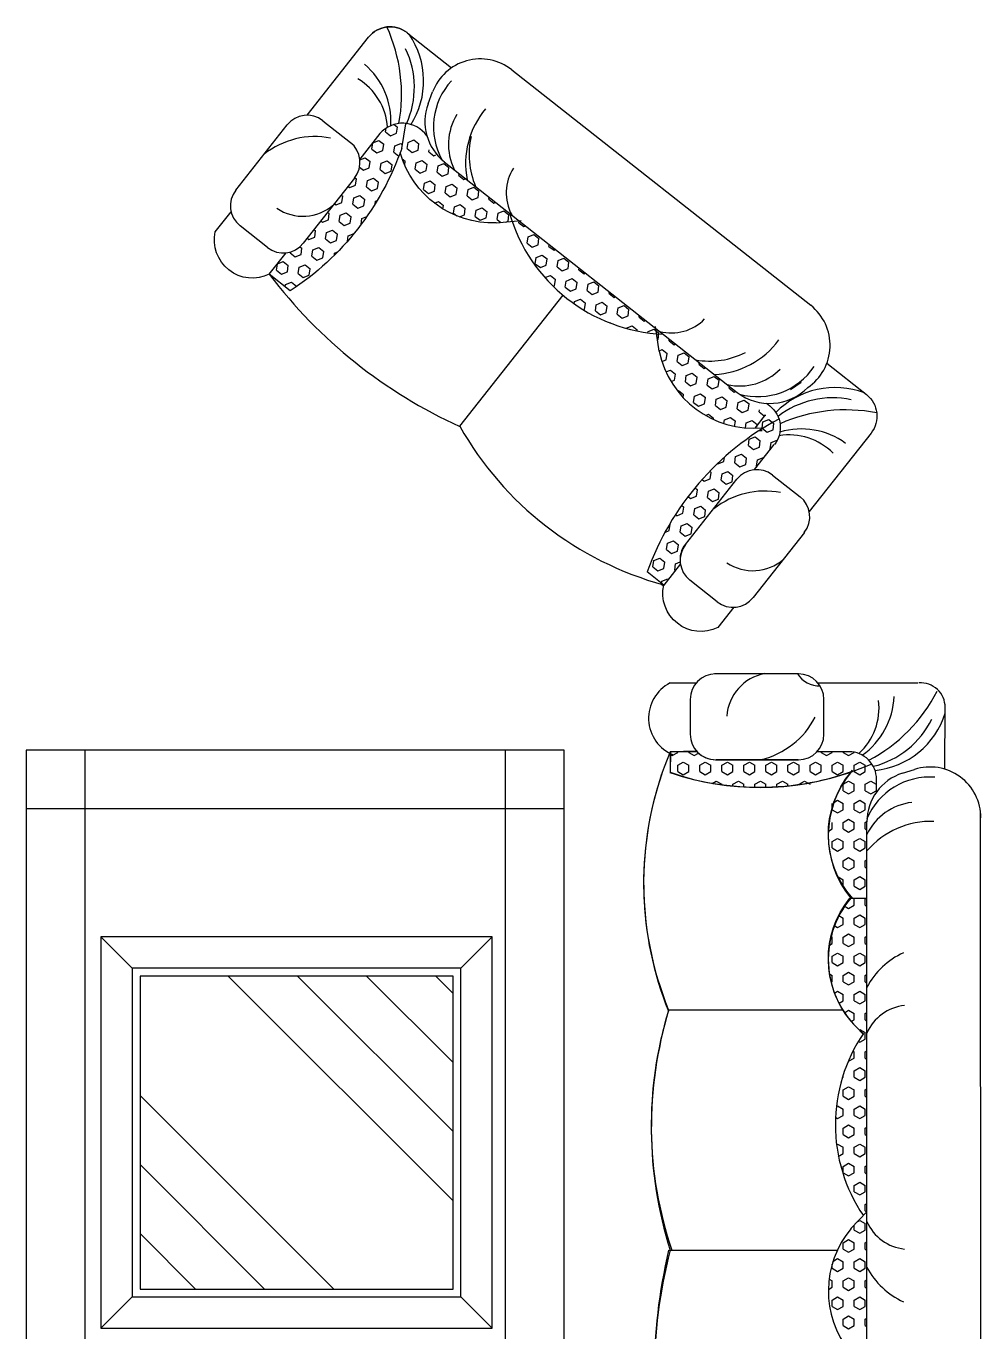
# Model space of a CAD drawing. Header units: inches. Extents: x 10.1 to 52.6, y 12.1 to 36.9.
# Drawn here: x 46.108 to 47.982, y 18.65 to 21.214 of the extents above; entities that cross this region are included whole.
import ezdxf

# ---------------------------------------------------------------- set-up
doc = ezdxf.new("R2010")
doc.units = ezdxf.units.IN
doc.header["$MEASUREMENT"] = 0
for name, color, linetype in [('02', 2, 'Continuous'), ('1', 1, 'Continuous'), ('4', 4, 'Continuous')]:
    doc.layers.add(name, color=color, linetype=linetype)

msp = doc.modelspace()

# ---------------------------------------------------------------- linework, layer by layer
at = {"layer": '02'}
for p, q in [((46.8306, 21.0209), (46.8371, 21.0157)), ((46.8454, 20.9737), (46.8536, 21.0222)), ((46.8139, 21.0064), (46.815, 21.0136)), ((46.8139, 21.0064), (46.8237, 20.9987)), ((46.8237, 20.9987), (46.8354, 21.0033)), ((46.8354, 21.0033), (46.8371, 21.0157)), ((46.7871, 20.9724), (46.7889, 20.9847)), ((46.7871, 20.9724), (46.7969, 20.9647)), ((46.789, 20.9848), (46.8005, 20.9894)), ((46.7969, 20.9647), (46.8086, 20.9693)), ((46.8005, 20.9894), (46.8103, 20.9817)), ((46.8086, 20.9693), (46.8103, 20.9817)), ((46.83, 20.9662), (46.8318, 20.9786)), ((46.8318, 20.9786), (46.8434, 20.9832)), ((46.8434, 20.9832), (46.8466, 20.9807)), ((46.856, 20.9733), (46.8578, 20.9856)), ((46.856, 20.9733), (46.8659, 20.9655)), ((46.8578, 20.9856), (46.8694, 20.9903)), ((46.8659, 20.9655), (46.8775, 20.9702)), ((46.8694, 20.9903), (46.8793, 20.9825)), ((46.8775, 20.9702), (46.8793, 20.9825)), ((46.8989, 20.9671), (46.8994, 20.9709)), ((46.7634, 20.9513), (46.7737, 20.9554)), ((46.7737, 20.9554), (46.7836, 20.9477)), ((46.7818, 20.9353), (46.7836, 20.9477)), ((46.8032, 20.9322), (46.805, 20.9446)), ((46.805, 20.9446), (46.8166, 20.9492)), ((46.8166, 20.9492), (46.8264, 20.9415)), ((46.83, 20.9662), (46.8398, 20.9585)), ((46.8462, 20.9534), (46.8525, 20.9485)), ((46.8513, 20.9407), (46.8525, 20.9485)), ((46.8721, 20.9331), (46.8739, 20.9454)), ((46.8739, 20.9454), (46.8855, 20.9501)), ((46.8855, 20.9501), (46.8953, 20.9423)), ((46.8989, 20.9671), (46.9087, 20.9593)), ((46.9087, 20.9593), (46.9123, 20.9608)), ((46.9167, 20.9392), (46.9283, 20.9439)), ((46.9283, 20.9439), (46.9382, 20.9361)), ((46.7627, 20.9366), (46.7702, 20.9307)), ((46.7702, 20.9307), (46.7818, 20.9353)), ((46.8032, 20.9322), (46.813, 20.9245)), ((46.813, 20.9245), (46.8246, 20.9291)), ((46.8246, 20.9291), (46.8264, 20.9415)), ((46.8721, 20.9331), (46.8819, 20.9253)), ((46.8819, 20.9253), (46.8935, 20.93)), ((46.8935, 20.93), (46.8953, 20.9423)), ((46.9149, 20.9269), (46.9167, 20.9392)), ((46.9149, 20.9269), (46.9248, 20.9191)), ((46.9248, 20.9191), (46.9364, 20.9238)), ((46.9364, 20.9238), (46.9382, 20.9361)), ((46.9578, 20.9207), (46.9584, 20.9245)), ((46.9578, 20.9207), (46.9676, 20.9129)), ((46.7401, 20.8992), (46.7434, 20.8967)), ((46.7434, 20.8967), (46.755, 20.9013)), ((46.7535, 20.9162), (46.7568, 20.9137)), ((46.755, 20.9013), (46.7568, 20.9137)), ((46.7764, 20.8982), (46.7782, 20.9106)), ((46.7764, 20.8982), (46.7862, 20.8905)), ((46.7782, 20.9106), (46.7898, 20.9152)), ((46.7862, 20.8905), (46.7978, 20.8951)), ((46.7898, 20.9152), (46.7996, 20.9075)), ((46.7978, 20.8951), (46.7996, 20.9075)), ((46.8881, 20.8928), (46.8899, 20.9052)), ((46.8881, 20.8928), (46.898, 20.8851)), ((46.8899, 20.9052), (46.9015, 20.9099)), ((46.9015, 20.9099), (46.9114, 20.9021)), ((46.9096, 20.8897), (46.9114, 20.9021)), ((46.931, 20.8866), (46.9328, 20.899)), ((46.9328, 20.899), (46.9444, 20.9036)), ((46.9444, 20.9036), (46.9542, 20.8959)), ((46.9524, 20.8835), (46.9542, 20.8959)), ((46.9676, 20.9129), (46.9712, 20.9143)), ((46.9739, 20.8804), (46.9756, 20.8928)), ((46.9756, 20.8928), (46.9873, 20.8974)), ((46.9873, 20.8974), (46.9971, 20.8897)), ((46.7166, 20.8627), (46.7282, 20.8673)), ((46.7267, 20.8822), (46.73, 20.8797)), ((46.7282, 20.8673), (46.73, 20.8797)), ((46.7496, 20.8642), (46.7514, 20.8766)), ((46.7514, 20.8766), (46.763, 20.8812)), ((46.763, 20.8812), (46.7728, 20.8735)), ((46.771, 20.8611), (46.7728, 20.8735)), ((46.7935, 20.865), (46.7942, 20.8704)), ((46.7942, 20.8704), (46.7976, 20.8717)), ((46.898, 20.8851), (46.9096, 20.8897)), ((46.9097, 20.8665), (46.9176, 20.8696)), ((46.9176, 20.8696), (46.9274, 20.8619)), ((46.931, 20.8866), (46.9408, 20.8789)), ((46.9408, 20.8789), (46.9524, 20.8835)), ((46.9739, 20.8804), (46.9837, 20.8727)), ((46.9837, 20.8727), (46.9953, 20.8773)), ((46.9953, 20.8773), (46.9971, 20.8897)), ((47.0167, 20.8742), (47.0173, 20.878)), ((47.0167, 20.8742), (47.0265, 20.8665)), ((47.0265, 20.8665), (47.0301, 20.8679)), ((46.7, 20.8482), (46.7032, 20.8457)), ((46.7014, 20.8333), (46.7032, 20.8457)), ((46.7134, 20.8652), (46.7166, 20.8627)), ((46.7228, 20.8302), (46.7246, 20.8426)), ((46.7246, 20.8426), (46.7362, 20.8472)), ((46.7362, 20.8472), (46.746, 20.8395)), ((46.7496, 20.8642), (46.7594, 20.8565)), ((46.7594, 20.8565), (46.771, 20.8611)), ((46.9264, 20.855), (46.9274, 20.8619)), ((46.9471, 20.8464), (46.9488, 20.8588)), ((46.9471, 20.8464), (46.9534, 20.8414)), ((46.9488, 20.8588), (46.9605, 20.8634)), ((46.9586, 20.8394), (46.9685, 20.8433)), ((46.9605, 20.8634), (46.9703, 20.8557)), ((46.9685, 20.8433), (46.9703, 20.8557)), ((46.9899, 20.8402), (46.9917, 20.8526)), ((46.9917, 20.8526), (47.0033, 20.8572)), ((47.0033, 20.8572), (47.0131, 20.8495)), ((47.0113, 20.8371), (47.0131, 20.8495)), ((47.0328, 20.834), (47.0346, 20.8464)), ((47.0346, 20.8464), (47.0462, 20.851)), ((47.0462, 20.851), (47.056, 20.8433)), ((47.0542, 20.8309), (47.056, 20.8433)), ((46.6866, 20.8312), (46.6898, 20.8287)), ((46.6898, 20.8287), (46.7014, 20.8333)), ((46.7228, 20.8302), (46.7326, 20.8224)), ((46.7326, 20.8224), (46.7442, 20.8271)), ((46.7442, 20.8271), (46.746, 20.8395)), ((46.7657, 20.8243), (46.7674, 20.8364)), ((46.7674, 20.8364), (46.7772, 20.8403)), ((46.9899, 20.8402), (46.9997, 20.8325)), ((46.9997, 20.8325), (47.0113, 20.8371)), ((47.031, 20.8275), (47.08, 20.832)), ((47.0328, 20.834), (47.04, 20.8283)), ((47.05, 20.8292), (47.0542, 20.8309)), ((47.0756, 20.8278), (47.0762, 20.8316)), ((47.0756, 20.8278), (47.0854, 20.8201)), ((47.0854, 20.8201), (47.089, 20.8215)), ((46.6598, 20.7972), (46.663, 20.7946)), ((46.663, 20.7946), (46.6746, 20.7993)), ((46.6732, 20.8142), (46.6764, 20.8116)), ((46.6746, 20.7993), (46.6764, 20.8116)), ((46.696, 20.7962), (46.6978, 20.8085)), ((46.696, 20.7962), (46.7058, 20.7884)), ((46.6978, 20.8085), (46.7094, 20.8132)), ((46.7058, 20.7884), (46.7174, 20.7931)), ((46.7094, 20.8132), (46.7192, 20.8054)), ((46.7174, 20.7931), (46.7192, 20.8054)), ((46.7391, 20.7916), (46.7406, 20.8023)), ((46.7406, 20.8023), (46.752, 20.8069)), ((47.0917, 20.7876), (47.0935, 20.8)), ((47.0935, 20.8), (47.1051, 20.8046)), ((47.1051, 20.8046), (47.1149, 20.7969)), ((47.1131, 20.7845), (47.1149, 20.7969)), ((46.6263, 20.7684), (46.6266, 20.7705)), ((46.6263, 20.7684), (46.6362, 20.7606)), ((46.6362, 20.7606), (46.6478, 20.7653)), ((46.6456, 20.7807), (46.6496, 20.7776)), ((46.6478, 20.7653), (46.6496, 20.7776)), ((46.6692, 20.7622), (46.671, 20.7745)), ((46.671, 20.7745), (46.6826, 20.7792)), ((46.6826, 20.7792), (46.6924, 20.7714)), ((46.6906, 20.7591), (46.6924, 20.7714)), ((46.7132, 20.7641), (46.7138, 20.7683)), ((46.7138, 20.7683), (46.7197, 20.7707)), ((47.0917, 20.7876), (47.1015, 20.7799)), ((47.1015, 20.7799), (47.1131, 20.7845)), ((47.1095, 20.7598), (47.1211, 20.7644)), ((47.1211, 20.7644), (47.131, 20.7567)), ((47.1345, 20.7814), (47.1351, 20.7852)), ((47.1345, 20.7814), (47.1444, 20.7737)), ((47.1444, 20.7737), (47.1479, 20.7751)), ((46.5995, 20.7344), (46.6013, 20.7466)), ((46.6014, 20.7468), (46.6129, 20.7514)), ((46.6129, 20.7514), (46.6228, 20.7436)), ((46.621, 20.7313), (46.6228, 20.7436)), ((46.6424, 20.7281), (46.6442, 20.7405)), ((46.6442, 20.7405), (46.6558, 20.7452)), ((46.6558, 20.7452), (46.6656, 20.7374)), ((46.6692, 20.7622), (46.679, 20.7544)), ((46.679, 20.7544), (46.6906, 20.7591)), ((47.1077, 20.7474), (47.1095, 20.7598)), ((47.1077, 20.7474), (47.1176, 20.7397)), ((47.1176, 20.7397), (47.1292, 20.7443)), ((47.1292, 20.7443), (47.131, 20.7567)), ((47.1506, 20.7412), (47.1524, 20.7536)), ((47.1506, 20.7412), (47.1604, 20.7335)), ((47.1524, 20.7536), (47.164, 20.7582)), ((47.164, 20.7582), (47.1738, 20.7505)), ((47.172, 20.7381), (47.1738, 20.7505)), ((47.1934, 20.735), (47.194, 20.7388)), ((46.6267, 20.6941), (46.5855, 20.7266)), ((46.5995, 20.7344), (46.6094, 20.7266)), ((46.6094, 20.7266), (46.621, 20.7313)), ((46.6424, 20.7281), (46.6522, 20.7204)), ((46.6522, 20.7204), (46.6638, 20.725)), ((46.6638, 20.725), (46.6656, 20.7374)), ((47.1267, 20.72), (47.1372, 20.7242)), ((47.1372, 20.7242), (47.147, 20.7164)), ((47.1452, 20.7041), (47.147, 20.7164)), ((47.1604, 20.7335), (47.172, 20.7381)), ((47.1666, 20.701), (47.1684, 20.7133)), ((47.1684, 20.7133), (47.18, 20.718)), ((47.18, 20.718), (47.1899, 20.7102)), ((47.1934, 20.735), (47.2033, 20.7273)), ((47.1982, 20.7313), (47.2002, 20.7339)), ((47.2033, 20.7273), (47.2068, 20.7287)), ((46.6167, 20.702), (46.6174, 20.7065)), ((46.6174, 20.7065), (46.629, 20.7111)), ((46.629, 20.7111), (46.6388, 20.7034)), ((46.6386, 20.7021), (46.6388, 20.7034)), ((47.1427, 20.7031), (47.1452, 20.7041)), ((47.1666, 20.701), (47.1765, 20.6932)), ((47.1765, 20.6932), (47.1881, 20.6979)), ((47.1881, 20.6979), (47.1899, 20.7102)), ((47.2095, 20.6948), (47.2113, 20.7071)), ((47.2095, 20.6948), (47.2193, 20.687)), ((47.2113, 20.7071), (47.2229, 20.7118)), ((47.2193, 20.687), (47.2309, 20.6917)), ((47.2229, 20.7118), (47.2327, 20.704)), ((47.2309, 20.6917), (47.2327, 20.704)), ((47.2524, 20.6886), (47.2529, 20.6924)), ((47.2524, 20.6886), (47.2622, 20.6808)), ((47.1839, 20.6688), (47.1845, 20.6731)), ((47.1845, 20.6731), (47.1961, 20.6778)), ((47.1961, 20.6778), (47.2059, 20.67)), ((47.2041, 20.6577), (47.2059, 20.67)), ((47.2256, 20.6546), (47.2273, 20.6669)), ((47.2273, 20.6669), (47.239, 20.6716)), ((47.239, 20.6716), (47.2488, 20.6638)), ((47.247, 20.6515), (47.2488, 20.6638)), ((47.2622, 20.6808), (47.2657, 20.6823)), ((47.2702, 20.6607), (47.2818, 20.6654)), ((47.2818, 20.6654), (47.2916, 20.6576)), ((47.2021, 20.6568), (47.2041, 20.6577)), ((47.2256, 20.6546), (47.2354, 20.6468)), ((47.2354, 20.6468), (47.247, 20.6515)), ((47.2684, 20.6484), (47.2702, 20.6607)), ((47.2684, 20.6484), (47.2782, 20.6406)), ((47.2782, 20.6406), (47.2898, 20.6453)), ((47.2898, 20.6453), (47.2916, 20.6576)), ((47.3113, 20.6422), (47.3118, 20.646)), ((47.3113, 20.6422), (47.3211, 20.6344)), ((47.3211, 20.6344), (47.3247, 20.6358)), ((47.2542, 20.631), (47.255, 20.6314)), ((47.255, 20.6314), (47.2565, 20.6302)), ((47.2862, 20.6204), (47.2863, 20.6205)), ((47.2863, 20.6205), (47.2979, 20.6252)), ((47.2979, 20.6252), (47.3077, 20.6174)), ((47.3074, 20.6154), (47.3077, 20.6174)), ((47.3287, 20.6117), (47.3291, 20.6143)), ((47.3291, 20.6143), (47.3407, 20.6189)), ((47.3407, 20.6189), (47.3451, 20.6155)), ((47.3509, 20.5754), (47.3439, 20.6241)), ((47.3451, 20.6155), (47.3505, 20.6112)), ((47.3488, 20.5988), (47.3505, 20.6112)), ((47.3476, 20.5984), (47.3488, 20.5988)), ((47.3702, 20.5957), (47.3707, 20.5995)), ((47.3702, 20.5957), (47.38, 20.588)), ((47.38, 20.588), (47.3836, 20.5894)), ((47.3508, 20.5763), (47.3568, 20.5787)), ((47.3568, 20.5787), (47.3666, 20.571)), ((47.3648, 20.5586), (47.3666, 20.571)), ((47.3862, 20.5555), (47.388, 20.5679)), ((47.388, 20.5679), (47.3996, 20.5725)), ((47.3996, 20.5725), (47.4095, 20.5648)), ((47.4077, 20.5524), (47.4095, 20.5648)), ((47.3563, 20.5552), (47.3648, 20.5586)), ((47.3641, 20.5351), (47.3728, 20.5385)), ((47.3728, 20.5385), (47.3827, 20.5308)), ((47.3862, 20.5555), (47.3961, 20.5478)), ((47.3961, 20.5478), (47.4077, 20.5524)), ((47.4291, 20.5493), (47.4296, 20.5531)), ((47.4291, 20.5493), (47.4389, 20.5416)), ((47.4389, 20.5416), (47.4425, 20.543)), ((47.68, 20.5518), (47.7577, 20.4905)), ((47.3743, 20.5158), (47.3809, 20.5184)), ((47.3809, 20.5184), (47.3827, 20.5308)), ((47.4023, 20.5153), (47.4041, 20.5277)), ((47.4023, 20.5153), (47.4121, 20.5076)), ((47.4041, 20.5277), (47.4157, 20.5323)), ((47.4121, 20.5076), (47.4237, 20.5122)), ((47.4157, 20.5323), (47.4255, 20.5246)), ((47.4237, 20.5122), (47.4255, 20.5246)), ((47.4451, 20.5091), (47.4469, 20.5215)), ((47.4451, 20.5091), (47.455, 20.5014)), ((47.4469, 20.5215), (47.4585, 20.5261)), ((47.4585, 20.5261), (47.4684, 20.5184)), ((47.4666, 20.506), (47.4684, 20.5184)), ((47.3869, 20.4975), (47.3889, 20.4983)), ((47.3889, 20.4983), (47.3987, 20.4906)), ((47.3979, 20.4847), (47.3987, 20.4906)), ((47.4183, 20.4751), (47.4201, 20.4875)), ((47.4201, 20.4875), (47.4317, 20.4921)), ((47.4317, 20.4921), (47.4416, 20.4844)), ((47.4398, 20.472), (47.4416, 20.4844)), ((47.455, 20.5014), (47.4666, 20.506)), ((47.463, 20.4813), (47.4746, 20.4859)), ((47.4746, 20.4859), (47.4844, 20.4782)), ((47.488, 20.5029), (47.4886, 20.5067)), ((47.488, 20.5029), (47.4978, 20.4952)), ((47.4978, 20.4952), (47.5014, 20.4966)), ((47.4183, 20.4751), (47.4282, 20.4674)), ((47.4282, 20.4674), (47.4398, 20.472)), ((47.4612, 20.4689), (47.463, 20.4813)), ((47.4612, 20.4689), (47.471, 20.4612)), ((47.471, 20.4612), (47.4826, 20.4658)), ((47.4826, 20.4658), (47.4844, 20.4782)), ((47.5041, 20.4627), (47.5058, 20.4751)), ((47.5041, 20.4627), (47.5139, 20.455)), ((47.5058, 20.4751), (47.5175, 20.4797)), ((47.5139, 20.455), (47.5255, 20.4596)), ((47.5175, 20.4797), (47.5273, 20.472)), ((47.5255, 20.4596), (47.5273, 20.472)), ((47.5469, 20.4565), (47.5475, 20.4603)), ((47.5469, 20.4565), (47.5567, 20.4488)), ((47.5615, 20.4733), (47.5681, 20.468)), ((47.442, 20.4496), (47.4478, 20.4519)), ((47.4478, 20.4519), (47.4576, 20.4442)), ((47.4573, 20.4417), (47.4576, 20.4442)), ((47.478, 20.4335), (47.479, 20.4411)), ((47.479, 20.4411), (47.4907, 20.4457)), ((47.4907, 20.4457), (47.5005, 20.438)), ((47.499, 20.428), (47.5005, 20.438)), ((47.5205, 20.4249), (47.5219, 20.4348)), ((47.5219, 20.4348), (47.5335, 20.4395)), ((47.5335, 20.4395), (47.5433, 20.4317)), ((47.539, 20.4242), (47.5598, 20.4506)), ((47.543, 20.4292), (47.5433, 20.4317)), ((47.5528, 20.4243), (47.5546, 20.4366)), ((47.5546, 20.4366), (47.5662, 20.4413)), ((47.5567, 20.4488), (47.5592, 20.4497)), ((47.5592, 20.4497), (47.5603, 20.4502)), ((47.5662, 20.4413), (47.5735, 20.4356)), ((47.5735, 20.4356), (47.5761, 20.4335)), ((47.5743, 20.4212), (47.5761, 20.4335)), ((47.5278, 20.4026), (47.5394, 20.4072)), ((47.5394, 20.4072), (47.5493, 20.3995)), ((47.5425, 20.4263), (47.543, 20.4292)), ((47.548, 20.4201), (47.553, 20.42)), ((47.5528, 20.4243), (47.5536, 20.4237)), ((47.5536, 20.4237), (47.5627, 20.4165)), ((47.5627, 20.4165), (47.5743, 20.4212)), ((47.526, 20.3902), (47.5278, 20.4026)), ((47.526, 20.3902), (47.5359, 20.3825)), ((47.5359, 20.3825), (47.5475, 20.3871)), ((47.5475, 20.3871), (47.5493, 20.3995)), ((47.5689, 20.384), (47.5707, 20.3964)), ((47.5689, 20.384), (47.57, 20.3832)), ((47.5707, 20.3964), (47.5823, 20.401)), ((47.5823, 20.401), (47.5826, 20.4008)), ((47.4655, 20.3552), (47.4662, 20.3547)), ((47.4662, 20.3547), (47.4778, 20.3593)), ((47.4778, 20.3593), (47.479, 20.3677)), ((47.4992, 20.3562), (47.501, 20.3686)), ((47.4992, 20.3562), (47.5091, 20.3485)), ((47.501, 20.3686), (47.5126, 20.3732)), ((47.5126, 20.3732), (47.5225, 20.3655)), ((47.5207, 20.3531), (47.5225, 20.3655)), ((47.5421, 20.35), (47.5439, 20.3624)), ((47.5439, 20.3624), (47.5555, 20.367)), ((47.5555, 20.367), (47.5566, 20.3662)), ((47.4501, 20.3398), (47.4528, 20.3377)), ((47.451, 20.3253), (47.4528, 20.3377)), ((47.4724, 20.3222), (47.4742, 20.3346)), ((47.4742, 20.3346), (47.4858, 20.3392)), ((47.4858, 20.3392), (47.4957, 20.3315)), ((47.4939, 20.3191), (47.4957, 20.3315)), ((47.5091, 20.3485), (47.5207, 20.3531)), ((47.5421, 20.35), (47.5432, 20.3492)), ((47.4212, 20.3075), (47.426, 20.3037)), ((47.4242, 20.2913), (47.426, 20.3037)), ((47.4353, 20.3239), (47.4394, 20.3207)), ((47.4394, 20.3207), (47.451, 20.3253)), ((47.4474, 20.3006), (47.459, 20.3052)), ((47.459, 20.3052), (47.4689, 20.2975)), ((47.4724, 20.3222), (47.4823, 20.3145)), ((47.4823, 20.3145), (47.4939, 20.3191)), ((47.4077, 20.2905), (47.4126, 20.2867)), ((47.4126, 20.2867), (47.4242, 20.2913)), ((47.4457, 20.2882), (47.4474, 20.3006)), ((47.4457, 20.2882), (47.4555, 20.2805)), ((47.4555, 20.2805), (47.4671, 20.2851)), ((47.4671, 20.2851), (47.4689, 20.2975)), ((47.3828, 20.255), (47.3858, 20.2527)), ((47.3858, 20.2527), (47.3974, 20.2573)), ((47.3949, 20.273), (47.3992, 20.2697)), ((47.3974, 20.2573), (47.3992, 20.2697)), ((47.4189, 20.2542), (47.4206, 20.2666)), ((47.4189, 20.2542), (47.4287, 20.2465)), ((47.4206, 20.2666), (47.4323, 20.2712)), ((47.4323, 20.2712), (47.4421, 20.2635)), ((47.4403, 20.2511), (47.4421, 20.2635)), ((47.3706, 20.2233), (47.3724, 20.2357)), ((47.3714, 20.2365), (47.3724, 20.2357)), ((47.3921, 20.2202), (47.3938, 20.2325)), ((47.3938, 20.2325), (47.4055, 20.2372)), ((47.4055, 20.2372), (47.4153, 20.2294)), ((47.4135, 20.2171), (47.4153, 20.2294)), ((47.4287, 20.2465), (47.4403, 20.2511)), ((47.362, 20.2198), (47.3706, 20.2233)), ((47.367, 20.1985), (47.3787, 20.2032)), ((47.3787, 20.2032), (47.3885, 20.1954)), ((47.3921, 20.2202), (47.4019, 20.2124)), ((47.4019, 20.2124), (47.4135, 20.2171)), ((47.3653, 20.1862), (47.367, 20.1985)), ((47.3653, 20.1862), (47.3751, 20.1784)), ((47.3751, 20.1784), (47.3867, 20.1831)), ((47.3867, 20.1831), (47.3885, 20.1954)), ((47.3385, 20.1522), (47.3402, 20.1645)), ((47.3385, 20.1522), (47.3483, 20.1444)), ((47.3402, 20.1645), (47.3519, 20.1692)), ((47.3483, 20.1444), (47.3599, 20.1491)), ((47.3519, 20.1692), (47.3617, 20.1614)), ((47.3599, 20.1491), (47.3617, 20.1614)), ((47.3813, 20.146), (47.3831, 20.1583)), ((47.3831, 20.1583), (47.3921, 20.1619)), ((47.3599, 20.1165), (47.3273, 20.1422)), ((47.3557, 20.1198), (47.3563, 20.1243)), ((47.3563, 20.1243), (47.3679, 20.1289)), ((47.3679, 20.1289), (47.369, 20.1281)), ((47.3813, 20.146), (47.3824, 20.1451)), ((47.3595, 20.1144, 0.3429), (47.3552, 20.1178, 0.3429)), ((47.4241, 19.7905), (47.3728, 19.7892)), ((47.3728, 19.7892), (47.3725, 19.7489)), ((47.4252, 19.7892), (47.3725, 19.7892)), ((47.3725, 19.7892), (47.3725, 19.7477)), ((47.3725, 19.7839), (47.3764, 19.7816)), ((47.3764, 19.7816), (47.3872, 19.7878)), ((47.3872, 19.7878), (47.3872, 19.7892)), ((47.3872, 19.7628), (47.3981, 19.7691)), ((47.3981, 19.7691), (47.4089, 19.7628)), ((47.4089, 19.7878), (47.4089, 19.7892)), ((47.4089, 19.7878), (47.4197, 19.7816)), ((47.4197, 19.7816), (47.4281, 19.7864)), ((47.4305, 19.7628), (47.4414, 19.7691)), ((47.4414, 19.7691), (47.4522, 19.7628)), ((47.4617, 19.7735), (47.6243, 19.7735)), ((47.4738, 19.7628), (47.4847, 19.7691)), ((47.4847, 19.7691), (47.4955, 19.7628)), ((47.5171, 19.7628), (47.528, 19.7691)), ((47.528, 19.7691), (47.5388, 19.7628)), ((47.5604, 19.7628), (47.5713, 19.7691)), ((47.5713, 19.7691), (47.5821, 19.7628)), ((47.6037, 19.7628), (47.6146, 19.7691)), ((47.6146, 19.7691), (47.6254, 19.7628)), ((47.647, 19.7628), (47.6579, 19.7691)), ((47.6579, 19.7691), (47.6687, 19.7628)), ((47.6687, 19.7878), (47.6687, 19.7892)), ((47.6687, 19.7878), (47.6795, 19.7816)), ((47.6795, 19.7816), (47.6903, 19.7878)), ((47.6903, 19.7878), (47.6903, 19.7892)), ((47.6903, 19.7628), (47.7012, 19.7691)), ((47.7012, 19.7691), (47.712, 19.7628)), ((47.712, 19.7878), (47.712, 19.7892)), ((47.712, 19.7878), (47.7228, 19.7816)), ((47.7228, 19.7816), (47.7336, 19.7878)), ((47.7336, 19.7878), (47.7336, 19.7883)), ((47.7336, 19.7628), (47.7445, 19.7691)), ((47.7445, 19.7691), (47.7553, 19.7628)), ((47.3872, 19.7503), (47.3872, 19.7628)), ((47.3872, 19.7503), (47.3981, 19.7441)), ((47.3981, 19.7441), (47.4089, 19.7503)), ((47.4089, 19.7503), (47.4089, 19.7628)), ((47.4305, 19.7503), (47.4305, 19.7628)), ((47.4305, 19.7503), (47.4414, 19.7441)), ((47.4414, 19.7441), (47.4522, 19.7503)), ((47.4522, 19.7503), (47.4522, 19.7628)), ((47.4738, 19.7503), (47.4738, 19.7628)), ((47.4738, 19.7503), (47.4847, 19.7441)), ((47.4847, 19.7441), (47.4955, 19.7503)), ((47.4955, 19.7503), (47.4955, 19.7628)), ((47.5171, 19.7503), (47.5171, 19.7628)), ((47.5171, 19.7503), (47.528, 19.7441)), ((47.528, 19.7441), (47.5388, 19.7503)), ((47.5388, 19.7503), (47.5388, 19.7628)), ((47.5604, 19.7503), (47.5604, 19.7628)), ((47.5604, 19.7503), (47.5713, 19.7441)), ((47.5713, 19.7441), (47.5821, 19.7503)), ((47.5821, 19.7503), (47.5821, 19.7628)), ((47.6037, 19.7503), (47.6037, 19.7628)), ((47.6037, 19.7503), (47.6146, 19.7441)), ((47.6146, 19.7441), (47.6254, 19.7503)), ((47.6254, 19.7503), (47.6254, 19.7628)), ((47.647, 19.7503), (47.647, 19.7628)), ((47.647, 19.7503), (47.6579, 19.7441)), ((47.6579, 19.7441), (47.6687, 19.7503)), ((47.6687, 19.7503), (47.6687, 19.7628)), ((47.6903, 19.7503), (47.6903, 19.7628)), ((47.6903, 19.7503), (47.7012, 19.7441)), ((47.7012, 19.7441), (47.712, 19.7503)), ((47.712, 19.7503), (47.712, 19.7628)), ((47.7274, 19.749), (47.7304, 19.7531)), ((47.7336, 19.7503), (47.7336, 19.7628)), ((47.7336, 19.7503), (47.7445, 19.7441)), ((47.7445, 19.7441), (47.7553, 19.7503)), ((47.7553, 19.7503), (47.7553, 19.7628)), ((47.4549, 19.7269), (47.463, 19.7316)), ((47.463, 19.7316), (47.4738, 19.7253)), ((47.4738, 19.724), (47.4738, 19.7253)), ((47.4955, 19.7253), (47.5063, 19.7316)), ((47.4955, 19.7215), (47.4955, 19.7253)), ((47.5063, 19.7316), (47.5171, 19.7253)), ((47.5171, 19.7199), (47.5171, 19.7253)), ((47.5388, 19.7253), (47.5496, 19.7316)), ((47.5388, 19.7191), (47.5388, 19.7253)), ((47.5496, 19.7316), (47.5604, 19.7253)), ((47.5604, 19.7192), (47.5604, 19.7253)), ((47.5821, 19.7253), (47.5929, 19.7316)), ((47.5821, 19.7201), (47.5821, 19.7253)), ((47.5929, 19.7316), (47.6037, 19.7253)), ((47.6037, 19.7218), (47.6037, 19.7253)), ((47.6254, 19.7253), (47.6362, 19.7316)), ((47.6254, 19.7245), (47.6254, 19.7253)), ((47.6362, 19.7316), (47.6435, 19.7274)), ((47.6435, 19.7274), (47.647, 19.7253)), ((47.712, 19.7253), (47.7228, 19.7316)), ((47.712, 19.7128), (47.712, 19.7253)), ((47.7228, 19.7316), (47.7336, 19.7253)), ((47.7336, 19.7128), (47.7336, 19.7253)), ((47.7553, 19.7253), (47.7661, 19.7316)), ((47.7553, 19.7128), (47.7553, 19.7253)), ((47.7661, 19.7316), (47.7769, 19.7253)), ((47.6903, 19.6753), (47.6903, 19.6878)), ((47.6936, 19.6897), (47.7012, 19.6941)), ((47.7012, 19.6941), (47.712, 19.6878)), ((47.712, 19.7128), (47.7228, 19.7066)), ((47.712, 19.6753), (47.712, 19.6878)), ((47.7228, 19.7066), (47.7336, 19.7128)), ((47.7336, 19.6878), (47.7445, 19.6941)), ((47.7336, 19.6753), (47.7336, 19.6878)), ((47.7445, 19.6941), (47.7553, 19.6878)), ((47.7553, 19.7128), (47.7661, 19.7066)), ((47.7553, 19.6753), (47.7553, 19.6878)), ((47.7661, 19.7066), (47.7769, 19.7128)), ((47.6903, 19.6753), (47.7012, 19.6691)), ((47.7012, 19.6691), (47.712, 19.6753)), ((47.7336, 19.6753), (47.7445, 19.6691)), ((47.7445, 19.6691), (47.7553, 19.6753)), ((47.6831, 19.6336), (47.6903, 19.6378)), ((47.6903, 19.6378), (47.6903, 19.6503)), ((47.712, 19.6503), (47.7228, 19.6566)), ((47.712, 19.6378), (47.712, 19.6503)), ((47.712, 19.6378), (47.7228, 19.6316)), ((47.7228, 19.6566), (47.7336, 19.6503)), ((47.7228, 19.6316), (47.7336, 19.6378)), ((47.7336, 19.6378), (47.7336, 19.6503)), ((47.7553, 19.6503), (47.7586, 19.6523)), ((47.7553, 19.6378), (47.7553, 19.6503)), ((47.7553, 19.6378), (47.7586, 19.6359)), ((47.7586, 18.4522), (47.7586, 19.6518)), ((47.6903, 19.6128), (47.7012, 19.6191)), ((47.6903, 19.6003), (47.6903, 19.6128)), ((47.7012, 19.6191), (47.712, 19.6128)), ((47.712, 19.6003), (47.712, 19.6128)), ((47.7336, 19.6128), (47.7445, 19.6191)), ((47.7336, 19.6003), (47.7336, 19.6128)), ((47.7445, 19.6191), (47.7553, 19.6128)), ((47.7553, 19.6003), (47.7553, 19.6128)), ((47.6903, 19.6003), (47.7012, 19.5941)), ((47.7012, 19.5941), (47.712, 19.6003)), ((47.7336, 19.6003), (47.7445, 19.5941)), ((47.7445, 19.5941), (47.7553, 19.6003)), ((47.6903, 19.5744), (47.6903, 19.5753)), ((47.712, 19.5753), (47.7228, 19.5816)), ((47.712, 19.5628), (47.712, 19.5753)), ((47.712, 19.5628), (47.7228, 19.5566)), ((47.7228, 19.5816), (47.7336, 19.5753)), ((47.7228, 19.5566), (47.7336, 19.5628)), ((47.7336, 19.5628), (47.7336, 19.5753)), ((47.7553, 19.5753), (47.7586, 19.5773)), ((47.7553, 19.5628), (47.7553, 19.5753)), ((47.7553, 19.5628), (47.7586, 19.5609)), ((47.7023, 19.5435), (47.712, 19.5378)), ((47.712, 19.526), (47.712, 19.5378)), ((47.7336, 19.5378), (47.7445, 19.5441)), ((47.7336, 19.5253), (47.7336, 19.5378)), ((47.7445, 19.5441), (47.7553, 19.5378)), ((47.7553, 19.5253), (47.7553, 19.5378)), ((47.7336, 19.5253), (47.7445, 19.5191)), ((47.7445, 19.5191), (47.7553, 19.5253)), ((47.7141, 19.4866), (47.7228, 19.4816)), ((47.7228, 19.4816), (47.7336, 19.4878)), ((47.7288, 19.5031), (47.7314, 19.5016)), ((47.7314, 19.5016), (47.7336, 19.5003)), ((47.7336, 19.4878), (47.7336, 19.5003)), ((47.7553, 19.5003), (47.7576, 19.5016)), ((47.7553, 19.4878), (47.7553, 19.5003)), ((47.7553, 19.4878), (47.7586, 19.4859)), ((47.7576, 19.5016), (47.7586, 19.5023)), ((47.7033, 19.4679), (47.712, 19.4628)), ((47.712, 19.4503), (47.712, 19.4628)), ((47.7336, 19.4628), (47.7445, 19.4691)), ((47.7336, 19.4503), (47.7336, 19.4628)), ((47.7445, 19.4691), (47.7553, 19.4628)), ((47.7553, 19.4503), (47.7553, 19.4628)), ((47.6946, 19.4479), (47.7012, 19.4441)), ((47.7012, 19.4441), (47.712, 19.4503)), ((47.712, 19.4253), (47.7228, 19.4316)), ((47.7228, 19.4316), (47.7336, 19.4253)), ((47.7336, 19.4503), (47.7445, 19.4441)), ((47.7445, 19.4441), (47.7553, 19.4503)), ((46.2551, 19.4256), (46.2551, 18.6576)), ((47.0231, 19.4256), (46.2551, 19.4256)), ((46.2551, 19.4256), (46.3165, 19.3642)), ((46.9616, 19.3642), (47.0231, 19.4256)), ((47.0231, 18.6576), (47.0231, 19.4256)), ((47.6849, 19.4097), (47.6903, 19.4128)), ((47.6882, 19.4266), (47.6903, 19.4253)), ((47.6903, 19.4128), (47.6903, 19.4253)), ((47.712, 19.4128), (47.712, 19.4253)), ((47.712, 19.4128), (47.7228, 19.4066)), ((47.7228, 19.4066), (47.7336, 19.4128)), ((47.7336, 19.4128), (47.7336, 19.4253)), ((47.7553, 19.4253), (47.7586, 19.4273)), ((47.7553, 19.4128), (47.7553, 19.4253)), ((47.7553, 19.4128), (47.7586, 19.4109)), ((47.6903, 19.3878), (47.7012, 19.3941)), ((47.6903, 19.3753), (47.6903, 19.3878)), ((47.7012, 19.3941), (47.712, 19.3878)), ((47.712, 19.3753), (47.712, 19.3878)), ((47.7336, 19.3878), (47.7445, 19.3941)), ((47.7336, 19.3753), (47.7336, 19.3878)), ((47.7445, 19.3941), (47.7553, 19.3878)), ((47.7553, 19.3753), (47.7553, 19.3878)), ((46.3165, 19.3642), (46.3165, 18.7191)), ((46.9616, 19.3642), (46.3165, 19.3642)), ((46.9616, 18.7191), (46.9616, 19.3642)), ((47.6903, 19.3753), (47.7012, 19.3691)), ((47.7012, 19.3691), (47.712, 19.3753)), ((47.712, 19.3503), (47.7228, 19.3566)), ((47.7228, 19.3566), (47.7336, 19.3503)), ((47.7336, 19.3753), (47.7445, 19.3691)), ((47.7445, 19.3691), (47.7553, 19.3753)), ((46.3319, 19.3488), (46.3319, 18.7344)), ((46.9463, 19.3488), (46.3319, 19.3488)), ((46.505, 19.3488), (46.9463, 18.9076)), ((46.6408, 19.3488), (46.9463, 19.0434)), ((46.7765, 19.3488), (46.9463, 19.1791)), ((46.9123, 19.3488), (46.9463, 19.3149)), ((46.9463, 18.7344), (46.9463, 19.3488)), ((47.6852, 19.3533), (47.6903, 19.3503)), ((47.6885, 19.3368), (47.6903, 19.3378)), ((47.6903, 19.3378), (47.6903, 19.3503)), ((47.712, 19.3378), (47.712, 19.3503)), ((47.712, 19.3378), (47.7228, 19.3316)), ((47.7228, 19.3316), (47.7336, 19.3378)), ((47.7336, 19.3378), (47.7336, 19.3503)), ((47.7553, 19.3503), (47.7586, 19.3523)), ((47.7553, 19.3378), (47.7553, 19.3503)), ((47.7553, 19.3378), (47.7586, 19.3359)), ((47.6951, 19.3156), (47.7012, 19.3191)), ((47.7012, 19.3191), (47.712, 19.3128)), ((47.712, 19.3003), (47.712, 19.3128)), ((47.7336, 19.3128), (47.7445, 19.3191)), ((47.7336, 19.3003), (47.7336, 19.3128)), ((47.7445, 19.3191), (47.7553, 19.3128)), ((47.7553, 19.3003), (47.7553, 19.3128)), ((47.7118, 19.2817), (47.3695, 19.2817)), ((47.7039, 19.2957), (47.712, 19.3003)), ((47.7149, 19.277), (47.7228, 19.2816)), ((47.7228, 19.2816), (47.7336, 19.2753)), ((47.7336, 19.3003), (47.7445, 19.2941)), ((47.7445, 19.2941), (47.7553, 19.3003)), ((47.7553, 19.2753), (47.7586, 19.2773)), ((47.7274, 19.2603), (47.7513, 19.2351)), ((47.728, 19.2596), (47.7336, 19.2628)), ((47.7336, 19.2628), (47.7336, 19.2753)), ((47.7553, 19.2628), (47.7553, 19.2753)), ((47.7553, 19.2628), (47.7586, 19.2609)), ((47.7434, 19.2435), (47.7445, 19.2441)), ((47.7445, 19.2441), (47.7553, 19.2378)), ((47.7553, 19.2253), (47.7553, 19.2378)), ((47.7319, 19.2014), (47.7336, 19.2003)), ((47.7336, 19.1878), (47.7336, 19.2003)), ((47.7422, 19.2204), (47.7445, 19.2191)), ((47.7445, 19.2191), (47.7553, 19.2253)), ((47.7553, 19.2003), (47.7586, 19.2023)), ((47.7553, 19.1878), (47.7553, 19.2003)), ((47.7228, 19.1816), (47.7336, 19.1878)), ((47.7228, 19.1816), (47.7228, 19.1816)), ((47.7553, 19.1878), (47.7586, 19.1859)), ((47.7113, 19.1499), (47.712, 19.1503)), ((47.712, 19.1503), (47.712, 19.1523)), ((47.7336, 19.1628), (47.7445, 19.1691)), ((47.7336, 19.1503), (47.7336, 19.1628)), ((47.7336, 19.1503), (47.7445, 19.1441)), ((47.7445, 19.1691), (47.7553, 19.1628)), ((47.7445, 19.1441), (47.7553, 19.1503)), ((47.7553, 19.1503), (47.7553, 19.1628)), ((47.712, 19.1253), (47.7228, 19.1316)), ((47.712, 19.1128), (47.712, 19.1253)), ((47.7228, 19.1316), (47.7336, 19.1253)), ((47.7336, 19.1128), (47.7336, 19.1253)), ((47.7553, 19.1253), (47.7586, 19.1273)), ((47.7553, 19.1128), (47.7553, 19.1253)), ((46.3319, 19.1147), (46.7121, 18.7344)), ((47.712, 19.1128), (47.7228, 19.1066)), ((47.7228, 19.1066), (47.7336, 19.1128)), ((47.7553, 19.1128), (47.7586, 19.1109)), ((47.6992, 19.093), (47.7012, 19.0941)), ((47.7012, 19.0941), (47.712, 19.0878)), ((47.7012, 19.0691), (47.712, 19.0753)), ((47.712, 19.0753), (47.712, 19.0878)), ((47.7336, 19.0878), (47.7445, 19.0941)), ((47.7336, 19.0753), (47.7336, 19.0878)), ((47.7336, 19.0753), (47.7445, 19.0691)), ((47.7445, 19.0941), (47.7553, 19.0878)), ((47.7445, 19.0691), (47.7553, 19.0753)), ((47.7553, 19.0753), (47.7553, 19.0878)), ((47.6974, 19.0713), (47.7012, 19.0691)), ((47.712, 19.0503), (47.7228, 19.0566)), ((47.712, 19.0378), (47.712, 19.0503)), ((47.7228, 19.0566), (47.7336, 19.0503)), ((47.7336, 19.0378), (47.7336, 19.0503)), ((47.7553, 19.0503), (47.7586, 19.0523)), ((47.7553, 19.0378), (47.7553, 19.0503)), ((47.712, 19.0378), (47.7228, 19.0316)), ((47.7228, 19.0316), (47.7336, 19.0378)), ((47.7553, 19.0378), (47.7586, 19.0359)), ((47.6988, 19.0177), (47.7012, 19.0191)), ((47.7012, 19.0191), (47.712, 19.0128)), ((47.7022, 18.9947), (47.712, 19.0003)), ((47.712, 19.0003), (47.712, 19.0128)), ((47.7336, 19.0128), (47.7445, 19.0191)), ((47.7336, 19.0003), (47.7336, 19.0128)), ((47.7336, 19.0003), (47.7445, 18.9941)), ((47.7445, 19.0191), (47.7553, 19.0128)), ((47.7445, 18.9941), (47.7553, 19.0003)), ((47.7553, 19.0003), (47.7553, 19.0128)), ((46.3319, 18.9789), (46.5764, 18.7344)), ((47.712, 18.9753), (47.7228, 18.9816)), ((47.712, 18.9628), (47.712, 18.9753)), ((47.7228, 18.9816), (47.7336, 18.9753)), ((47.7336, 18.9628), (47.7336, 18.9753)), ((47.7553, 18.9753), (47.7586, 18.9773)), ((47.7553, 18.9628), (47.7553, 18.9753)), ((47.712, 18.9628), (47.7228, 18.9566)), ((47.7228, 18.9566), (47.7336, 18.9628)), ((47.7336, 18.9378), (47.7445, 18.9441)), ((47.7445, 18.9441), (47.7553, 18.9378)), ((47.7553, 18.9628), (47.7586, 18.9609)), ((47.7336, 18.9253), (47.7336, 18.9378)), ((47.7336, 18.9253), (47.7445, 18.9191)), ((47.7445, 18.9191), (47.7553, 18.9253)), ((47.7553, 18.9253), (47.7553, 18.9378)), ((47.7553, 18.9003), (47.7586, 18.9023)), ((47.7553, 18.8878), (47.7553, 18.9003)), ((47.7405, 18.8668), (47.7445, 18.8691)), ((47.7445, 18.8691), (47.7553, 18.8628)), ((47.7553, 18.8878), (47.7586, 18.8859)), ((46.3319, 18.8432), (46.4406, 18.7344)), ((47.7336, 18.8503), (47.7336, 18.8596)), ((47.7336, 18.8503), (47.7445, 18.8441)), ((47.7445, 18.8441), (47.7553, 18.8503)), ((47.7553, 18.8503), (47.7553, 18.8628)), ((47.712, 18.8253), (47.7228, 18.8316)), ((47.712, 18.8128), (47.712, 18.8253)), ((47.7228, 18.8316), (47.7336, 18.8253)), ((47.7336, 18.8128), (47.7336, 18.8253)), ((47.7553, 18.8253), (47.7586, 18.8273)), ((47.7553, 18.8128), (47.7553, 18.8253)), ((47.3695, 18.8105, 0.6857), (47.7004, 18.8105, 0.6857)), ((47.692, 18.7888), (47.7012, 18.7941)), ((47.7012, 18.7941), (47.712, 18.7878)), ((47.712, 18.8128), (47.7228, 18.8066)), ((47.7228, 18.8066), (47.7336, 18.8128)), ((47.7336, 18.7878), (47.7445, 18.7941)), ((47.7445, 18.7941), (47.7553, 18.7878)), ((47.7553, 18.8128), (47.7586, 18.8109)), ((47.6903, 18.7753), (47.6903, 18.7834)), ((47.6903, 18.7753), (47.7012, 18.7691)), ((47.7012, 18.7691), (47.712, 18.7753)), ((47.712, 18.7753), (47.712, 18.7878)), ((47.7336, 18.7753), (47.7336, 18.7878)), ((47.7336, 18.7753), (47.7445, 18.7691)), ((47.7445, 18.7691), (47.7553, 18.7753)), ((47.7553, 18.7753), (47.7553, 18.7878)), ((47.6843, 18.7538), (47.6903, 18.7503)), ((47.6903, 18.7378), (47.6903, 18.7503)), ((47.712, 18.7503), (47.7228, 18.7566)), ((47.712, 18.7378), (47.712, 18.7503)), ((47.7228, 18.7566), (47.7336, 18.7503)), ((47.7336, 18.7378), (47.7336, 18.7503)), ((47.7553, 18.7503), (47.7586, 18.7523)), ((47.7553, 18.7378), (47.7553, 18.7503)), ((46.2551, 18.6576), (46.3165, 18.7191)), ((46.3165, 18.7191), (46.9616, 18.7191)), ((46.3319, 18.7344), (46.9463, 18.7344)), ((47.0231, 18.6576), (46.9616, 18.7191)), ((47.683, 18.7336), (47.6903, 18.7378)), ((47.6903, 18.7128), (47.7012, 18.7191)), ((47.7012, 18.7191), (47.712, 18.7128)), ((47.712, 18.7378), (47.7228, 18.7316)), ((47.7228, 18.7316), (47.7336, 18.7378)), ((47.7336, 18.7128), (47.7445, 18.7191)), ((47.7445, 18.7191), (47.7553, 18.7128)), ((47.7553, 18.7378), (47.7586, 18.7359)), ((47.6903, 18.7003), (47.6903, 18.7128)), ((47.6903, 18.7003), (47.7012, 18.6941)), ((47.7012, 18.6941), (47.712, 18.7003)), ((47.712, 18.7003), (47.712, 18.7128)), ((47.7336, 18.7003), (47.7336, 18.7128)), ((47.7336, 18.7003), (47.7445, 18.6941)), ((47.7445, 18.6941), (47.7553, 18.7003)), ((47.7553, 18.7003), (47.7553, 18.7128)), ((47.712, 18.6753), (47.7228, 18.6816)), ((47.712, 18.6628), (47.712, 18.6753)), ((47.712, 18.6628), (47.7228, 18.6566)), ((47.7228, 18.6816), (47.7336, 18.6753)), ((47.7228, 18.6566), (47.7336, 18.6628)), ((47.7336, 18.6628), (47.7336, 18.6753)), ((47.7553, 18.6753), (47.7586, 18.6773)), ((47.7553, 18.6628), (47.7553, 18.6753)), ((47.7553, 18.6628), (47.7586, 18.6609)), ((46.2551, 18.6576), (47.0231, 18.6576))]:
    msp.add_line(p, q, dxfattribs=at)
for centre, radius, start, end in [((47.4417, 20.1658), 0.05, 141.7651, 188.5653), ((47.4627, 19.8258), 0.0523, 222.3579, 270.025)]:
    msp.add_arc(centre, radius, start, end, dxfattribs=at)
at = {"layer": '1'}
for p, q in [((46.9594, 20.4282), (47.1621, 20.6855)), ((47.6088, 20.5006), (47.6294, 20.5146)), ((46.2233, 19.7923), (46.2233, 18.2563)), ((47.0489, 18.2563), (47.0489, 19.7923)), ((47.1641, 19.6771), (46.1081, 19.6771)), ((47.725, 19.5016), (47.7586, 19.5016)), ((47.7274, 18.853), (47.7587, 18.8859))]:
    msp.add_line(p, q, dxfattribs=at)
for centre, radius, start, end in [((46.5269, 21.0796), 0.3183, 349.6958, 24.6035), ((46.7263, 21.1062), 0.1621, 327.7519, 34.3611), ((46.6969, 21.0939), 0.1734, 335.4977, 25.7981), ((46.677, 21.0265), 0.1474, 356.9358, 49.6014), ((46.6968, 21.0068), 0.121, 4.0222, 58.8046), ((47.0416, 21.0159), 0.1338, 137.4612, 208.8601), ((47.137, 20.9442), 0.1661, 139.7921, 191.1273), ((47.0497, 20.9815), 0.1125, 148.3785, 206.0454), ((46.6751, 20.8357), 0.1612, 78.9672, 128.2999), ((47.1314, 20.961), 0.1538, 166.3429, 203.7199), ((47.1406, 20.8863), 0.0901, 147.3386, 208.4571), ((46.6516, 20.9318), 0.0913, 235.8188, 311.2151), ((47.3737, 20.9382), 0.3296, 196.1214, 267.4088), ((47.3751, 20.7015), 0.0901, 255.0731, 316.1916), ((47.452, 20.696), 0.1661, 272.4029, 323.7381), ((47.4499, 20.71), 0.1538, 259.8103, 297.1873), ((47.5087, 20.6198), 0.1125, 257.4848, 315.1517), ((47.5441, 20.6201), 0.1338, 254.6701, 326.069), ((47.6961, 20.3421), 0.1621, 69.1691, 135.7783), ((47.691, 20.3107), 0.1734, 77.7321, 128.0325), ((47.7168, 20.1421), 0.3183, 78.9267, 113.8344), ((47.6063, 20.2902), 0.121, 44.7256, 99.508), ((47.6301, 20.2755), 0.1474, 53.9288, 106.5944), ((47.5583, 20.1398), 0.1612, 78.9672, 128.2999), ((47.5349, 20.2359), 0.0913, 235.8188, 311.2151), ((47.5746, 19.8528), 0.0913, 100.55, 175.9463), ((47.6646, 19.9031), 0.1474, 305.1707, 357.8363), ((47.6135, 20.0537), 0.3183, 297.9307, 332.8384), ((47.6614, 19.8753), 0.121, 312.2571, 7.0395), ((47.5136, 19.9307), 0.1612, 283.4652, 332.7979), ((47.73, 19.9291), 0.1734, 283.7326, 334.033), ((47.7578, 19.9137), 0.1621, 275.9868, 342.596), ((47.5483, 20.2518), 0.5328, 250.7342, 289.7591), ((47.8783, 19.6251), 0.1954, 140.1043, 219.1916), ((47.882, 19.6057), 0.1338, 85.6961, 157.095), ((47.86, 19.578), 0.1125, 96.6134, 154.2803), ((47.8846, 19.4864), 0.1661, 88.027, 139.3622), ((47.8697, 19.3813), 0.1868, 139.8924, 230.9628), ((47.8944, 19.2547), 0.1538, 114.5778, 151.9548), ((47.8414, 19.2013), 0.0901, 95.5735, 156.692), ((48.0139, 19.0572), 0.3172, 145.6396, 214.2564), ((47.8414, 18.9027), 0.0901, 203.308, 264.4265), ((47.8944, 18.8493), 0.1538, 208.0452, 245.4222)]:
    msp.add_arc(centre, radius, start, end, dxfattribs=at)
at = {"layer": '1', "extrusion": (0, 0, -1)}
for centre, major_axis, start_param, end_param in [((46.3252, 21.1552), (-0.0649, 0.5471), 2.024482, 2.680389), ((47.0251, 21.0173), (-0.0224, 0.1886), 3.228758, 4.553796), ((47.548, 20.27), (-0.3896, -0.3896), -1.197192, -0.461203), ((47.8729, 19.6269), (0.1343, -0.1343), 1.635952, 3.054424), ((47.8729, 19.3824), (0.1343, -0.1343), 1.657961, 3.03487)]:
    msp.add_ellipse(centre, major_axis=major_axis, ratio=1, start_param=start_param, end_param=end_param, dxfattribs=at)
at = {"layer": '1'}
for centre, major_axis, start_param, end_param in [((47.5369, 20.6141), (0.1886, 0.0224), 3.228758, 4.678967), ((47.8461, 19.9568), (0.5471, 0.0649), 1.944401, 2.680389), ((47.8729, 18.7309), (-0.1343, -0.1343), 4.799554, 6.176462)]:
    msp.add_ellipse(centre, major_axis=major_axis, ratio=1, start_param=start_param, end_param=end_param, dxfattribs=at)
at = {"layer": '4'}
for p, q in [((46.8561, 21.2009), (46.9434, 21.1321)), ((46.6596, 21.0388), (46.7803, 21.1919)), ((47.0616, 21.128), (47.6483, 20.6657)), ((46.8973, 21.0612), (46.9061, 21.0845)), ((46.6907, 21.028), (46.7446, 20.9856)), ((46.5198, 20.892), (46.6204, 21.0197)), ((46.8025, 21.0027), (46.763, 20.9526)), ((46.9291, 20.9475), (47.5039, 20.4946)), ((46.7529, 20.9154), (46.6522, 20.7876)), ((46.4795, 20.8101), (46.5104, 20.8494)), ((46.582, 20.7793), (46.5281, 20.8217)), ((46.5855, 20.7266), (46.6189, 20.7689)), ((47.7667, 20.4147), (47.6455, 20.2608)), ((47.5381, 20.3433), (47.5769, 20.3926)), ((47.5736, 20.3324), (47.6275, 20.2899)), ((47.4027, 20.1963), (47.5034, 20.3241)), ((47.6358, 20.2197), (47.5351, 20.0919)), ((47.3925, 20.1579), (47.3599, 20.1165)), ((47.4649, 20.0836), (47.411, 20.1261)), ((47.4974, 20.0729), (47.4659, 20.0329)), ((47.4234, 19.9242), (47.3722, 19.9242)), ((47.6223, 19.9421), (47.4594, 19.942)), ((47.6243, 19.9421), (47.4617, 19.9421)), ((47.8585, 19.9242), (47.6626, 19.9242)), ((47.4117, 19.8921), (47.4117, 19.8235)), ((47.6743, 19.8235), (47.6743, 19.8921)), ((47.9116, 19.755), (47.9122, 19.8761)), ((46.1081, 19.7923), (46.1081, 18.2563)), ((47.1641, 19.7923), (46.1081, 19.7923)), ((47.1641, 18.2563), (47.1641, 19.7923)), ((47.7235, 19.7892), (47.6608, 19.7892)), ((47.8283, 19.747), (47.852, 19.7546)), ((47.7775, 19.7102), (47.7775, 19.7352)), ((47.9822, 18.4397), (47.9818, 19.6703)), ((47.7587, 18.4496), (47.7586, 19.6532))]:
    msp.add_line(p, q, dxfattribs=at)
for centre, radius, start, end in [((46.8227, 21.1585), 0.054, 51.7651, 141.7651), ((46.9997, 21.0494), 0.1, 51.7651, 159.4495), ((46.991, 21.0261), 0.1, 159.4495, 231.7651), ((46.6597, 20.9888), 0.05, 51.7651, 141.7651), ((46.847, 20.9647), 0.0584, 35.1227, 139.4698), ((46.7136, 20.9463), 0.05, 321.7651, 51.7651), ((46.5591, 20.861), 0.05, 141.7651, 231.7651), ((46.6129, 20.8185), 0.05, 231.7651, 321.7651), ((47.3626, 21.3158), 0.9752, 217.1735, 245.5925), ((47.5864, 20.5871), 0.1, 304.0807, 51.7651), ((47.5677, 20.5783), 0.1052, 232.6882, 315.3091), ((47.534, 20.7541), 0.6606, 209.5574, 254.6943), ((47.5426, 20.2931), 0.05, 51.7651, 141.7651), ((47.5965, 20.2506), 0.05, 321.7651, 51.7651), ((47.442, 20.1654), 0.05, 141.7651, 231.7651), ((47.4959, 20.1229), 0.05, 231.7651, 321.7651), ((47.4075, 19.8552), 0.0775, 117.0676, 248.448), ((47.4617, 19.8921), 0.05, 90, 180), ((47.6653, 19.9693), 0.0509, 212.3588, 271.6942), ((47.6243, 19.8921), 0.05, 0, 90), ((47.8642, 19.8764), 0.048, 359.7206, 94.3102), ((47.4617, 19.8235), 0.05, 180, 270), ((47.6243, 19.8235), 0.05, 270, 0), ((47.9809, 19.5319), 0.6606, 157.0708, 202.2472), ((47.5431, -164.641), 184.4145, 89.975021, 90.024979), ((47.9882, 19.5307), 0.6679, 161.2253, 202.0216), ((47.8586, 19.6518), 0.1, 107.6844, 180), ((47.8824, 19.6593), 0.1, 0, 107.6844), ((48.1004, 19.0556), 0.7651, 162.9193, 198.6821), ((48.1345, 19.051), 0.7991, 163.2171, 197.5175), ((48.3162, 18.5648), 0.9752, 165.4084, 194.5916), ((48.3907, 18.5677), 1.0497, 166.624, 193.7352)]:
    msp.add_arc(centre, radius, start, end, dxfattribs=at)
at = {"layer": '4', "extrusion": (0, 0, -1)}
for centre, major_axis, start_param, end_param in [((46.8227, 21.1585), (0.0536, 0.0064), 3.926991, 5.497787), ((46.5525, 20.7938), (-0.0088, 0.0743), 2.802804, 5.051178), ((47.7243, 20.4481), (-0.0064, 0.0536), 0.785398, 2.356194), ((47.5347, 20.4256), (-0.0064, 0.0536), 0.785398, 2.356194), ((47.4329, 20.1001), (0.0743, 0.0088), 1.232081, 3.480308)]:
    msp.add_ellipse(centre, major_axis=major_axis, ratio=1, start_param=start_param, end_param=end_param, dxfattribs=at)
at = {"layer": '4'}
msp.add_ellipse((47.7235, 19.7352), major_axis=(-0.0382, -0.0382), ratio=1, start_param=2.356194, end_param=3.926991, dxfattribs=at)

doc.saveas('drawing.dxf')
